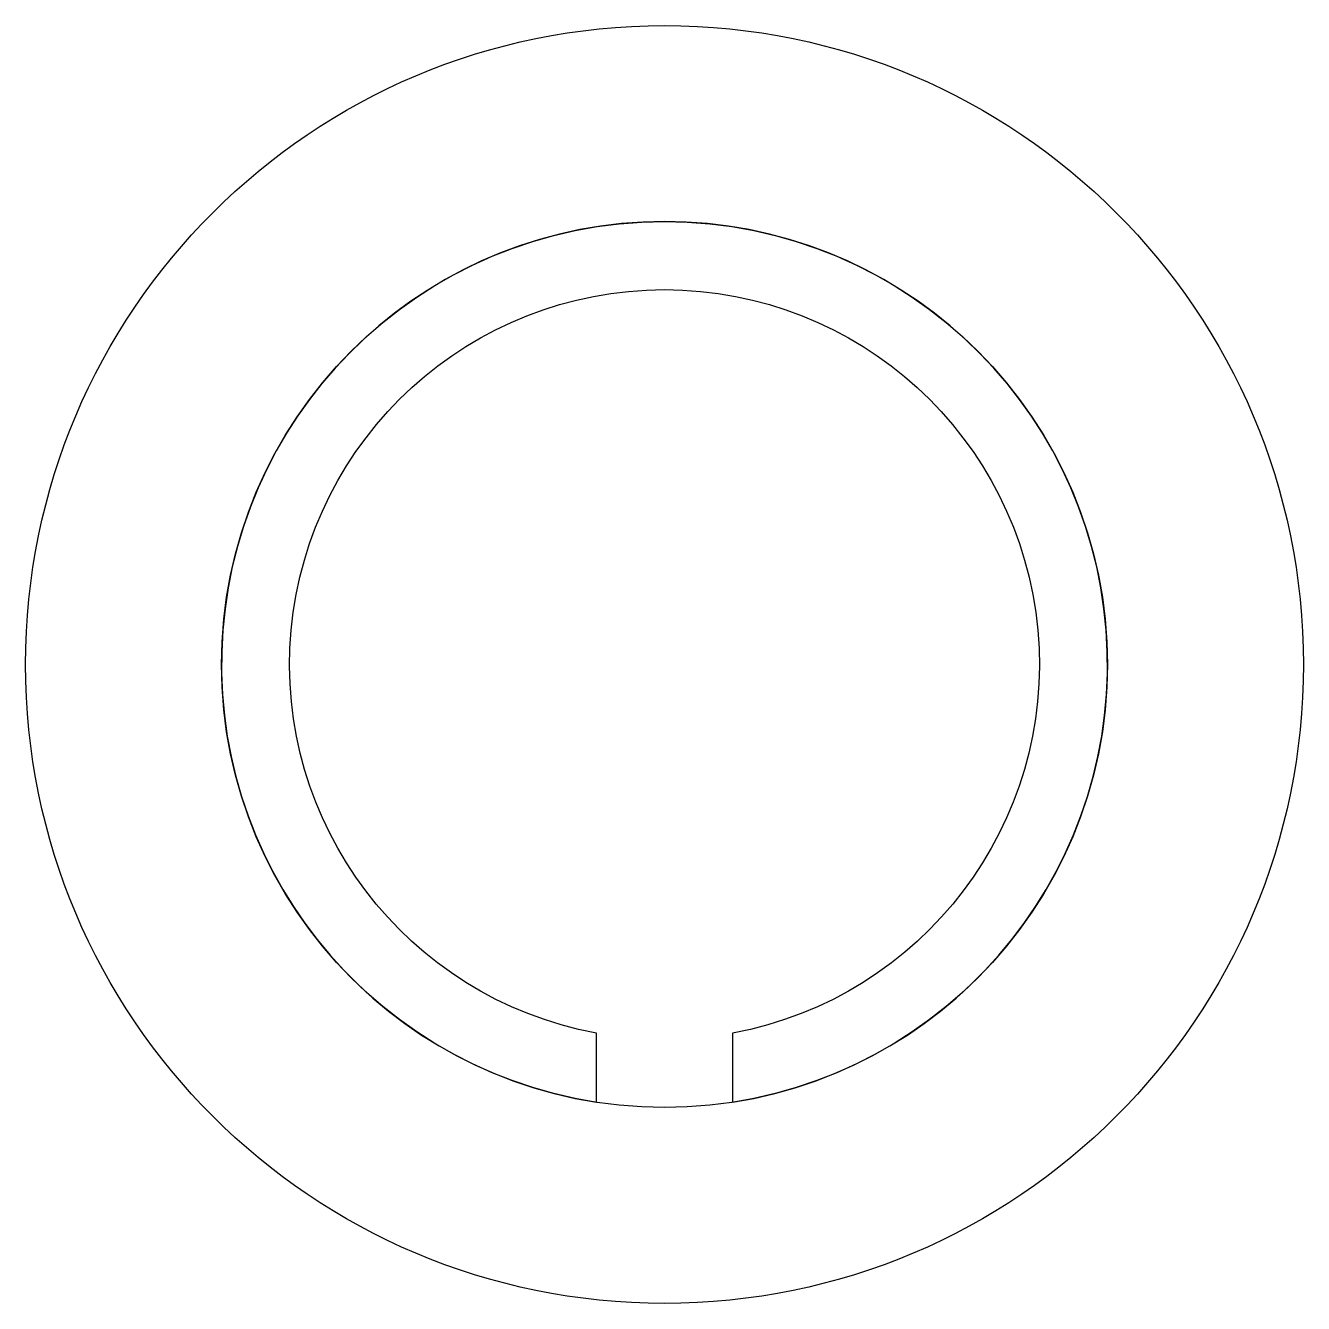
# Model space of a CAD drawing. Header units: millimetres. Extents: x -37.5 to 37.5, y -37.5 to 37.5.
import ezdxf

# ---------------------------------------------------------------- set-up
doc = ezdxf.new("R2010")
doc.units = ezdxf.units.MM
doc.layers.get('0').update_dxf_attribs({"linetype": 'CONTINUOUS'})

msp = doc.modelspace()

# ---------------------------------------------------------------- linework, layer by layer
msp.add_lwpolyline([(-4, -25.69), (-4, -21.633, -10.908327), (4, -21.633), (4, -25.69, 12.922616)], format="xyb", close=True)
for radius in [37.5, 26]:
    msp.add_circle((0, 0), radius)

doc.saveas('drawing.dxf')
